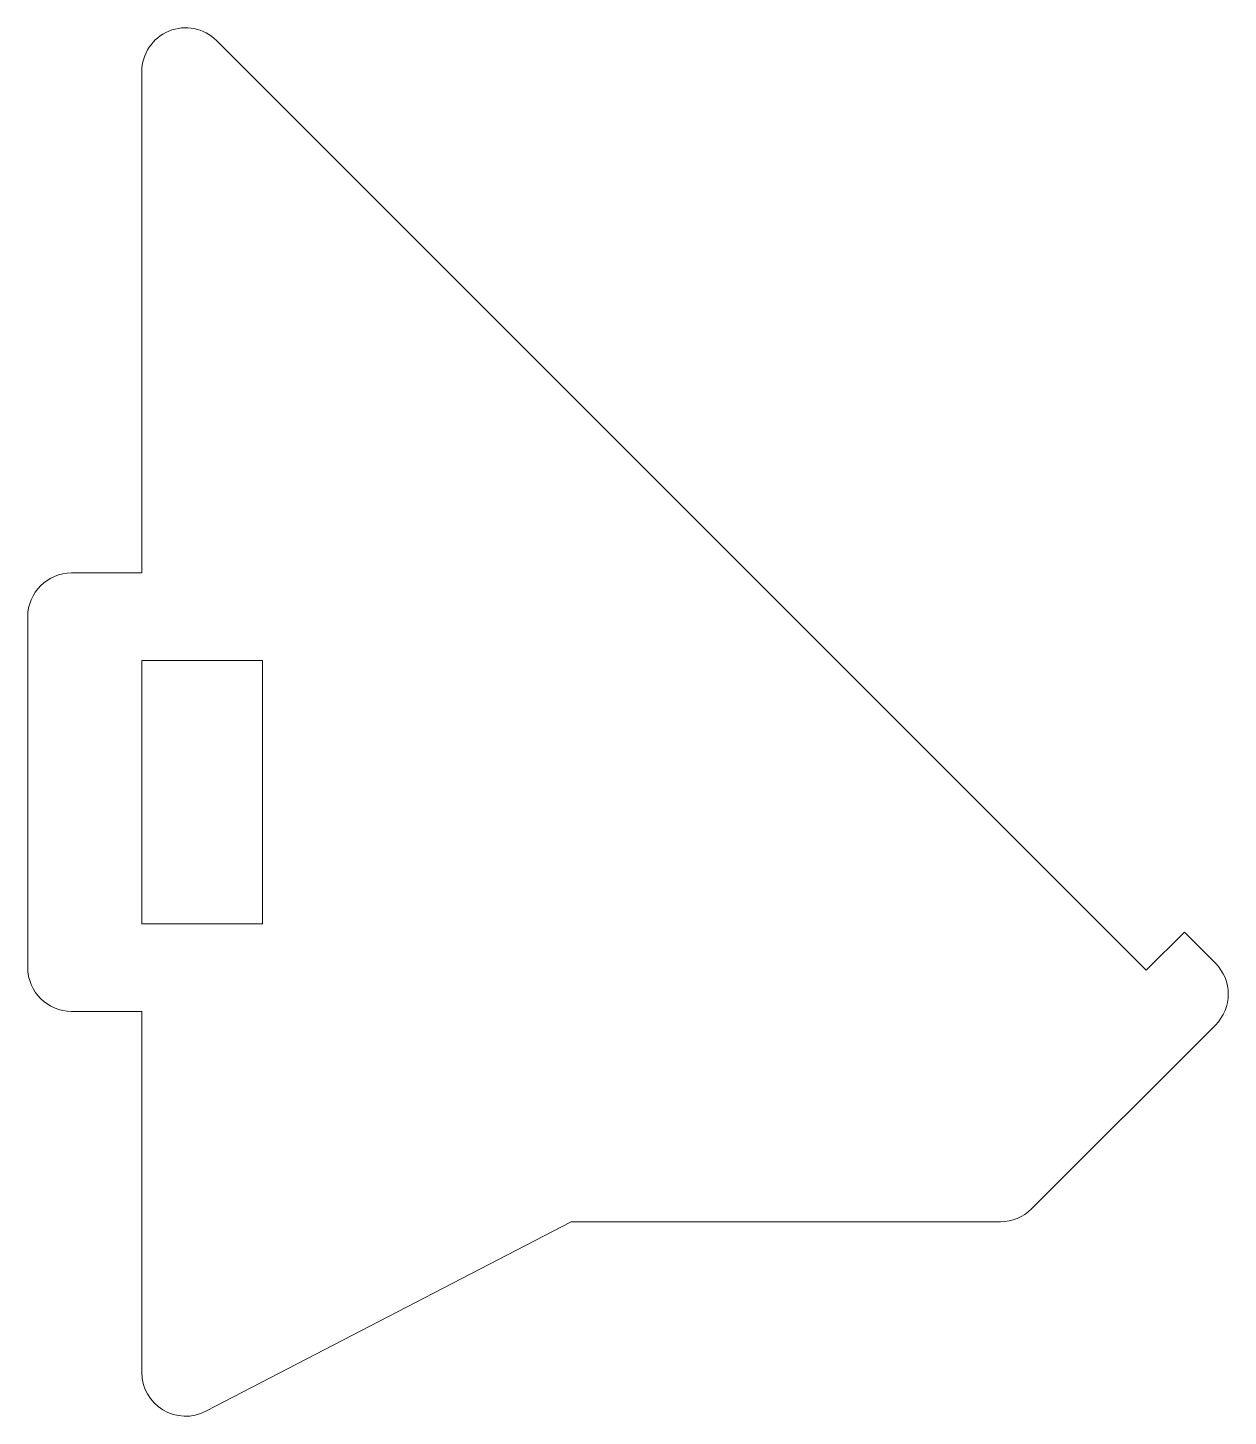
# Model space of a CAD drawing. Header units: millimetres. Extents: x -6.5 to 61.9, y -82.7 to -3.5.
import ezdxf

# ---------------------------------------------------------------- set-up
doc = ezdxf.new("R2010")
doc.units = ezdxf.units.MM

msp = doc.modelspace()

# ---------------------------------------------------------------- linework, layer by layer
at = {"color": 7, "linetype": 'Continuous', "lineweight": 15}
for p, q in [((57.276, -57.276), (4.268, -4.268)), ((0, -6.036), (0, -34.622)), ((-4, -34.622), (0, -34.622)), ((-6.5, -57.122), (-6.5, -37.122)), ((6.88, -39.622), (0, -39.622)), ((0, -39.622), (0, -54.622)), ((6.88, -54.622), (6.88, -39.622)), ((0, -54.622), (6.88, -54.622)), ((59.446, -55.105), (57.276, -57.276)), ((61.214, -56.873), (59.446, -55.105)), ((0, -59.622), (-4, -59.622)), ((0, -59.622), (0, -80.209)), ((50.732, -70.89), (61.214, -60.408)), ((24.482, -71.622), (3.651, -82.428)), ((24.482, -71.622), (48.964, -71.622))]:
    msp.add_line(p, q, dxfattribs=at)
for centre, start, end in [((2.5, -6.036), 45, 180), ((-4, -37.122), 90, 180), ((59.446, -58.64), 315, 45), ((-4, -57.122), 180, 270), ((48.964, -69.122), 270, 315), ((2.5, -80.209), 180, 297.41773)]:
    msp.add_arc(centre, 2.5, start, end, dxfattribs=at)

doc.saveas('drawing.dxf')
